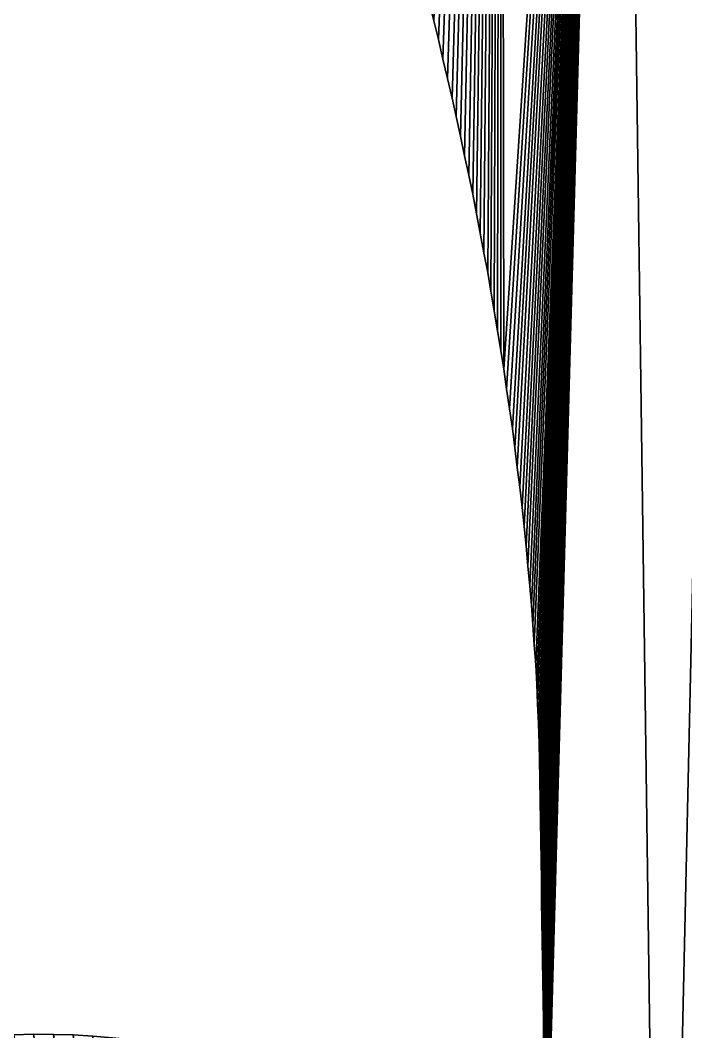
# Model space of a CAD drawing. Extents: x 9 to 1212, y 18 to 833.
# Drawn here: x 59.62 to 75.98, y 756.94 to 781.8 of the extents above; entities that cross this region are included whole.
import ezdxf

# ---------------------------------------------------------------- set-up
doc = ezdxf.new("R2010")
doc.units = 0
doc.header["$MEASUREMENT"] = 0
doc.layers.get('0').update_dxf_attribs({"linetype": 'CONTINUOUS'})

# ---------------------------------------------------------------- blocks, each defined once
blk = doc.blocks.new('GRUPO_1')
for p, q in [((61.23965, 341.42323), (61.12117, 341.89323)), ((61.23965, 341.42323, 15), (61.12117, 341.89323, 15)), ((61.34978, 340.96256), (61.23965, 341.42323)), ((61.34978, 340.96256, 15), (61.23965, 341.42323, 15)), ((61.23965, 341.42323), (61.23965, 341.42323, 15)), ((61.46068, 340.48594), (61.34978, 340.96256)), ((61.46068, 340.48594, 15), (61.34978, 340.96256, 15)), ((61.34978, 340.96256), (61.34978, 340.96256, 15)), ((61.57195, 340.00774), (61.46068, 340.48594)), ((61.57195, 340.00774, 15), (61.46068, 340.48594, 15)), ((61.46068, 340.48594), (61.46068, 340.48594, 15)), ((61.6847, 339.52317), (61.57195, 340.00774)), ((61.6847, 339.52317, 15), (61.57195, 340.00774, 15)), ((61.57195, 340.00774), (61.57195, 340.00774, 15)), ((61.78539, 339.07608), (61.6847, 339.52317)), ((61.78539, 339.07608, 15), (61.6847, 339.52317, 15)), ((61.6847, 339.52317), (61.6847, 339.52317, 15)), ((61.88889, 338.58933), (61.78539, 339.07608)), ((61.88889, 338.58933, 15), (61.78539, 339.07608, 15)), ((61.78539, 339.07608), (61.78539, 339.07608, 15)), ((61.99111, 338.1086), (61.88889, 338.58933)), ((61.99111, 338.1086, 15), (61.88889, 338.58933, 15)), ((61.88889, 338.58933), (61.88889, 338.58933, 15)), ((62.0925, 337.63177), (61.99111, 338.1086)), ((62.0925, 337.63177, 15), (61.99111, 338.1086, 15)), ((61.99111, 338.1086), (61.99111, 338.1086, 15)), ((62.19107, 337.16209), (62.0925, 337.63177)), ((62.19107, 337.16209, 15), (62.0925, 337.63177, 15)), ((62.0925, 337.63177), (62.0925, 337.63177, 15)), ((62.2827, 336.685), (62.19107, 337.16209)), ((62.2827, 336.685, 15), (62.19107, 337.16209, 15)), ((62.19107, 337.16209), (62.19107, 337.16209, 15)), ((62.37511, 336.20384), (62.2827, 336.685)), ((62.37511, 336.20384, 15), (62.2827, 336.685, 15)), ((62.2827, 336.685), (62.2827, 336.685, 15)), ((62.46808, 335.71976), (62.37511, 336.20384)), ((62.46808, 335.71976, 15), (62.37511, 336.20384, 15)), ((62.37511, 336.20384), (62.37511, 336.20384, 15)), ((62.56084, 335.23675), (62.46808, 335.71976)), ((62.56084, 335.23675, 15), (62.46808, 335.71976, 15)), ((62.46808, 335.71976), (62.46808, 335.71976, 15)), ((62.63842, 334.78024), (62.56084, 335.23675)), ((62.63842, 334.78024, 15), (62.56084, 335.23675, 15)), ((62.56084, 335.23675), (62.56084, 335.23675, 15)), ((62.72105, 334.29207), (62.63842, 334.78024)), ((62.72105, 334.29207, 15), (62.63842, 334.78024, 15)), ((62.63842, 334.78024), (62.63842, 334.78024, 15)), ((62.8033, 333.80612), (62.72105, 334.29207)), ((62.8033, 333.80612, 15), (62.72105, 334.29207, 15)), ((62.72105, 334.29207), (62.72105, 334.29207, 15)), ((62.88487, 333.32424), (62.8033, 333.80612)), ((62.88487, 333.32424, 15), (62.8033, 333.80612, 15)), ((62.8033, 333.80612), (62.8033, 333.80612, 15)), ((62.95441, 332.86215), (62.88487, 333.32424)), ((62.95441, 332.86215, 15), (62.88487, 333.32424, 15)), ((62.88487, 333.32424), (62.88487, 333.32424, 15)), ((63.02578, 332.37409), (62.95441, 332.86215)), ((63.02578, 332.37409, 15), (62.95441, 332.86215, 15)), ((62.95441, 332.86215), (62.95441, 332.86215, 15)), ((63.09688, 331.88785), (63.02578, 332.37409)), ((63.09688, 331.88785, 15), (63.02578, 332.37409, 15)), ((63.02578, 332.37409), (63.02578, 332.37409, 15)), ((63.16787, 331.40239), (63.09688, 331.88785)), ((63.16787, 331.40239, 15), (63.09688, 331.88785, 15)), ((63.09688, 331.88785), (63.09688, 331.88785, 15)), ((63.22811, 330.93472), (63.16787, 331.40239)), ((63.22811, 330.93472, 15), (63.16787, 331.40239, 15)), ((63.16787, 331.40239), (63.16787, 331.40239, 15)), ((63.28721, 330.44872), (63.22811, 330.93472)), ((63.28721, 330.44872, 15), (63.22811, 330.93472, 15)), ((63.22811, 330.93472), (63.22811, 330.93472, 15)), ((63.34624, 329.96337), (63.28721, 330.44872)), ((63.34624, 329.96337, 15), (63.28721, 330.44872, 15)), ((63.28721, 330.44872), (63.28721, 330.44872, 15)), ((63.40638, 329.46887), (63.34624, 329.96337)), ((63.40638, 329.46887, 15), (63.34624, 329.96337, 15)), ((63.34624, 329.96337), (63.34624, 329.96337, 15)), ((63.45565, 329.00129), (63.40638, 329.46887)), ((63.45565, 329.00129, 15), (63.40638, 329.46887, 15)), ((63.40638, 329.46887), (63.40638, 329.46887, 15)), ((63.50258, 328.51703), (63.45565, 329.00129)), ((63.50258, 328.51703, 15), (63.45565, 329.00129, 15)), ((63.45565, 329.00129), (63.45565, 329.00129, 15)), ((63.54984, 328.0294), (63.50258, 328.51703)), ((63.54984, 328.0294, 15), (63.50258, 328.51703, 15)), ((63.50258, 328.51703), (63.50258, 328.51703, 15)), ((63.59793, 327.53315), (63.54984, 328.0294)), ((63.59793, 327.53315, 15), (63.54984, 328.0294, 15)), ((63.54984, 328.0294), (63.54984, 328.0294, 15)), ((63.63545, 327.06426), (63.59793, 327.53315)), ((63.63545, 327.06426, 15), (63.59793, 327.53315, 15)), ((63.59793, 327.53315), (63.59793, 327.53315, 15)), ((63.66955, 326.58024), (63.63545, 327.06426)), ((63.66955, 326.58024, 15), (63.63545, 327.06426, 15)), ((63.63545, 327.06426), (63.63545, 327.06426, 15)), ((63.70397, 326.09157), (63.66955, 326.58024)), ((63.70397, 326.09157, 15), (63.66955, 326.58024, 15)), ((63.66955, 326.58024), (63.66955, 326.58024, 15)), ((63.73896, 325.59485), (63.70397, 326.09157)), ((63.73896, 325.59485, 15), (63.70397, 326.09157, 15)), ((63.70397, 326.09157), (63.70397, 326.09157, 15)), ((63.76338, 325.12575), (63.73896, 325.59485)), ((63.76338, 325.12575, 15), (63.73896, 325.59485, 15)), ((63.73896, 325.59485), (63.73896, 325.59485, 15)), ((63.78429, 324.63942), (63.76338, 325.12575)), ((63.78429, 324.63942, 15), (63.76338, 325.12575, 15)), ((63.76338, 325.12575), (63.76338, 325.12575, 15)), ((63.80529, 324.15103), (63.78429, 324.63942)), ((63.80529, 324.15103, 15), (63.78429, 324.63942, 15)), ((63.78429, 324.63942), (63.78429, 324.63942, 15)), ((63.82658, 323.65602), (63.80529, 324.15103)), ((63.82658, 323.65602, 15), (63.80529, 324.15103, 15)), ((63.80529, 324.15103), (63.80529, 324.15103, 15)), ((63.83566, 323.26907), (63.82658, 323.65602)), ((63.83566, 323.26907, 15), (63.82658, 323.65602, 15)), ((63.82658, 323.65602), (63.82658, 323.65602, 15)), ((63.84292, 322.7649), (63.83566, 323.26907)), ((63.84292, 322.7649, 15), (63.83566, 323.26907, 15)), ((63.83566, 323.26907), (63.83566, 323.26907, 15)), ((63.84985, 322.28363), (63.84292, 322.7649)), ((63.84985, 322.28363, 15), (63.84292, 322.7649, 15)), ((63.84292, 322.7649), (63.84292, 322.7649, 15)), ((63.85787, 321.72654), (63.84985, 322.28363)), ((63.85787, 321.72654, 15), (63.84985, 322.28363, 15)), ((63.84985, 322.28363), (63.84985, 322.28363, 15)), ((63.8643, 321.27985), (63.85787, 321.72654)), ((63.8643, 321.27985, 15), (63.85787, 321.72654, 15)), ((63.85787, 321.72654), (63.85787, 321.72654, 15)), ((63.8712, 320.80048), (63.8643, 321.27985)), ((63.8712, 320.80048, 15), (63.8643, 321.27985, 15)), ((63.8643, 321.27985), (63.8643, 321.27985, 15)), ((63.8785, 320.29343), (63.8712, 320.80048)), ((63.8785, 320.29343, 15), (63.8712, 320.80048, 15)), ((63.8712, 320.80048), (63.8712, 320.80048, 15)), ((63.88584, 319.78344), (63.8785, 320.29343)), ((63.88584, 319.78344, 15), (63.8785, 320.29343, 15)), ((63.8785, 320.29343), (63.8785, 320.29343, 15)), ((63.89268, 319.30849), (63.88584, 319.78344)), ((63.89268, 319.30849, 15), (63.88584, 319.78344, 15)), ((63.88584, 319.78344), (63.88584, 319.78344, 15)), ((63.89967, 318.82326), (63.89268, 319.30849)), ((63.89967, 318.82326, 15), (63.89268, 319.30849, 15)), ((63.89268, 319.30849), (63.89268, 319.30849, 15)), ((63.90675, 318.33103), (63.89967, 318.82326)), ((63.90675, 318.33103, 15), (63.89967, 318.82326, 15)), ((63.89967, 318.82326), (63.89967, 318.82326, 15)), ((63.91389, 317.83508), (63.90675, 318.33103)), ((63.91389, 317.83508, 15), (63.90675, 318.33103, 15)), ((63.90675, 318.33103), (63.90675, 318.33103, 15)), ((63.92103, 317.33938), (63.91389, 317.83508)), ((63.92103, 317.33938, 15), (63.91389, 317.83508, 15)), ((63.91389, 317.83508), (63.91389, 317.83508, 15)), ((63.92812, 316.84657), (63.92103, 317.33938)), ((63.92812, 316.84657, 15), (63.92103, 317.33938, 15)), ((63.92103, 317.33938), (63.92103, 317.33938, 15)), ((63.93513, 316.35984), (63.92812, 316.84657)), ((63.93513, 316.35984, 15), (63.92812, 316.84657, 15)), ((63.92812, 316.84657), (63.92812, 316.84657, 15))]:
    blk.add_line(p, q)
mesh = blk.add_polyface()
corners = [(43.3899, 349.05335), (48.14476, 383.35069), (43.60297, 349.49788), (43.816, 349.94236), (44.0249, 350.37819), (44.23911, 350.82511), (44.44788, 351.26069), (44.65875, 351.66328), (44.88963, 352.10406), (45.11988, 352.54364), (45.34558, 352.97452), (45.57561, 353.41369), (45.80433, 353.85034), (46.03482, 354.29038), (46.23933, 354.66743), (46.48792, 355.10304), (46.73037, 355.52788), (46.97605, 355.95838), (47.21835, 356.38299), (47.46225, 356.81036), (47.70915, 357.24302), (47.94604, 357.65813), (48.18647, 358.05075), (56.71613, 356.29526), (58.16043, 392.66797), (56.88472, 355.82411), (57.0336, 355.39595), (57.1954, 354.92777), (57.35515, 354.4655), (57.5179, 353.99459), (57.66568, 353.5635), (57.82396, 353.08776), (57.97838, 352.62362), (58.13398, 352.15591), (58.28885, 351.69042), (60.03148, 388.27036), (58.43101, 351.24957), (58.58055, 350.78014), (58.72954, 350.31244), (58.88, 349.84016), (59.01818, 349.40214), (59.16353, 348.92322), (59.30545, 348.45565), (59.44857, 347.98407), (59.59274, 347.50906), (59.71999, 347.07024), (59.85619, 346.59526), (62.95441, 332.86215), (62.88618, 381.72551), (65.73995, 375.18249)]
mesh.append_faces([[corners[k] for k in face] for face in [(0, 1, 2), (2, 1, 3), (3, 1, 4), (4, 1, 5), (5, 1, 6), (6, 1, 7), (7, 1, 8), (8, 1, 9), (9, 1, 10), (10, 1, 11), (11, 1, 12), (12, 1, 13), (13, 1, 14), (14, 1, 15), (15, 1, 16), (16, 1, 17), (17, 1, 18), (18, 1, 19), (19, 1, 20), (20, 1, 21), (21, 1, 22), (23, 24, 25), (25, 24, 26), (26, 24, 27), (27, 24, 28), (28, 24, 29), (29, 24, 30), (30, 24, 31), (31, 24, 32), (32, 24, 33), (33, 24, 34), (34, 35, 36), (36, 35, 37), (37, 35, 38), (38, 35, 39), (39, 35, 40), (40, 35, 41), (41, 35, 42), (42, 35, 43), (43, 35, 44), (44, 35, 45), (45, 35, 46)]], dxfattribs={"vtx0": -1, "vtx1": -1})
mesh.append_faces([[corners[k] for k in face] for face in [(47, 48, 49)]], dxfattribs={"vtx0": -1, "vtx2": -1})
mesh = blk.add_polyface()
corners = [(48.14476, 383.35069, 15), (43.3899, 349.05335, 15), (43.60297, 349.49788, 15), (43.816, 349.94236, 15), (44.0249, 350.37819, 15), (44.23911, 350.82511, 15), (44.44788, 351.26069, 15), (44.65875, 351.66328, 15), (44.88963, 352.10406, 15), (45.11988, 352.54364, 15), (45.34558, 352.97452, 15), (45.57561, 353.41369, 15), (45.80433, 353.85034, 15), (46.03482, 354.29038, 15), (46.23933, 354.66743, 15), (46.48792, 355.10304, 15), (46.73037, 355.52788, 15), (46.97605, 355.95838, 15), (47.21835, 356.38299, 15), (47.46225, 356.81036, 15), (47.70915, 357.24302, 15), (47.94604, 357.65813, 15), (48.18647, 358.05075, 15), (58.16043, 392.66797, 15), (56.71613, 356.29526, 15), (56.88472, 355.82411, 15), (57.0336, 355.39595, 15), (57.1954, 354.92777, 15), (57.35515, 354.4655, 15), (57.5179, 353.99459, 15), (57.66568, 353.5635, 15), (57.82396, 353.08776, 15), (57.97838, 352.62362, 15), (58.13398, 352.15591, 15), (58.28885, 351.69042, 15), (60.03148, 388.27036, 15), (58.43101, 351.24957, 15), (58.58055, 350.78014, 15), (58.72954, 350.31244, 15), (58.88, 349.84016, 15), (59.01818, 349.40214, 15), (59.16353, 348.92322, 15), (59.30545, 348.45565, 15), (59.44857, 347.98407, 15), (59.59274, 347.50906, 15), (59.71999, 347.07024, 15), (59.85619, 346.59526, 15), (62.88618, 381.72551, 15), (62.95441, 332.86215, 15), (65.73995, 375.18249, 15)]
mesh.append_faces([[corners[k] for k in face] for face in [(47, 48, 49)]], dxfattribs={"vtx0": -1, "vtx1": -1})
mesh.append_faces([[corners[k] for k in face] for face in [(0, 1, 2), (0, 2, 3), (0, 3, 4), (0, 4, 5), (0, 5, 6), (0, 6, 7), (0, 7, 8), (0, 8, 9), (0, 9, 10), (0, 10, 11), (0, 11, 12), (0, 12, 13), (0, 13, 14), (0, 14, 15), (0, 15, 16), (0, 16, 17), (0, 17, 18), (0, 18, 19), (0, 19, 20), (0, 20, 21), (0, 21, 22), (23, 24, 25), (23, 25, 26), (23, 26, 27), (23, 27, 28), (23, 28, 29), (23, 29, 30), (23, 30, 31), (23, 31, 32), (23, 32, 33), (23, 33, 34), (35, 34, 36), (35, 36, 37), (35, 37, 38), (35, 38, 39), (35, 39, 40), (35, 40, 41), (35, 41, 42), (35, 42, 43), (35, 43, 44), (35, 44, 45), (35, 45, 46)]], dxfattribs={"vtx0": -1, "vtx2": -1})
mesh = blk.add_polyface()
corners = [(71.12799, 361.96212), (69.24429, 306.39546), (68.51422, 368.60535), (66.84832, 294.16265), (65.73995, 375.18249), (59.85619, 346.59526), (60.03148, 388.27036), (59.99102, 346.12508), (60.12873, 345.64484), (62.88618, 381.72551), (60.25218, 345.20512), (60.38195, 344.72465), (60.51009, 344.2502), (60.63785, 343.7772), (60.76293, 343.3141), (60.87995, 342.85013), (61.00084, 342.37055), (61.12117, 341.89323), (61.23965, 341.42323), (61.34978, 340.96256), (61.46068, 340.48594), (61.57195, 340.00774), (61.6847, 339.52317), (61.78539, 339.07608), (61.88889, 338.58933), (61.99111, 338.1086), (62.0925, 337.63177), (62.19107, 337.16209), (62.2827, 336.685), (62.37511, 336.20384), (62.46808, 335.71976), (62.56084, 335.23675), (62.63842, 334.78024), (62.72105, 334.29207), (62.8033, 333.80612), (62.88487, 333.32424), (62.95441, 332.86215), (63.02578, 332.37409), (63.09688, 331.88785), (63.16787, 331.40239), (63.22811, 330.93472), (63.28721, 330.44872), (63.34624, 329.96337), (63.40638, 329.46887), (63.45565, 329.00129), (63.50258, 328.51703), (63.54984, 328.0294), (63.59793, 327.53315), (63.63545, 327.06426)]
mesh.append_faces([[corners[k] for k in face] for face in [(0, 1, 2), (5, 6, 7), (7, 6, 8), (8, 9, 10), (10, 9, 11), (11, 9, 12), (12, 9, 13), (13, 9, 14), (14, 9, 15), (15, 9, 16), (16, 9, 17), (17, 9, 18), (18, 9, 19), (19, 9, 20), (20, 9, 21), (21, 9, 22), (22, 9, 23), (23, 9, 24), (24, 9, 25), (25, 9, 26), (26, 9, 27), (27, 9, 28), (28, 9, 29), (29, 9, 30), (30, 9, 31), (31, 9, 32), (32, 9, 33), (33, 9, 34), (34, 9, 35), (35, 9, 36), (36, 4, 37), (37, 4, 38), (38, 4, 39), (39, 4, 40), (40, 4, 41), (41, 4, 42), (42, 4, 43), (43, 4, 44), (44, 4, 45), (45, 4, 46), (46, 4, 47), (47, 4, 48)]], dxfattribs={"vtx0": -1, "vtx1": -1})
mesh.append_faces([[corners[k] for k in face] for face in [(3, 4, 2)]], dxfattribs={"vtx0": -1, "vtx2": -1})
mesh = blk.add_polyface()
corners = [(65.73995, 375.18249, 15), (66.84832, 294.16265, 15), (68.51422, 368.60535, 15), (60.03148, 388.27036, 15), (59.85619, 346.59526, 15), (59.99102, 346.12508, 15), (60.12873, 345.64484, 15), (62.88618, 381.72551, 15), (60.25218, 345.20512, 15), (60.38195, 344.72465, 15), (60.51009, 344.2502, 15), (60.63785, 343.7772, 15), (60.76293, 343.3141, 15), (60.87995, 342.85013, 15), (61.00084, 342.37055, 15), (61.12117, 341.89323, 15), (61.23965, 341.42323, 15), (61.34978, 340.96256, 15), (61.46068, 340.48594, 15), (61.57195, 340.00774, 15), (61.6847, 339.52317, 15), (61.78539, 339.07608, 15), (61.88889, 338.58933, 15), (61.99111, 338.1086, 15), (62.0925, 337.63177, 15), (62.19107, 337.16209, 15), (62.2827, 336.685, 15), (62.37511, 336.20384, 15), (62.46808, 335.71976, 15), (62.56084, 335.23675, 15), (62.63842, 334.78024, 15), (62.72105, 334.29207, 15), (62.8033, 333.80612, 15), (62.88487, 333.32424, 15), (62.95441, 332.86215, 15), (63.02578, 332.37409, 15), (63.09688, 331.88785, 15), (63.16787, 331.40239, 15), (63.22811, 330.93472, 15), (63.28721, 330.44872, 15), (63.34624, 329.96337, 15), (63.40638, 329.46887, 15), (63.45565, 329.00129, 15), (63.50258, 328.51703, 15), (63.54984, 328.0294, 15), (63.59793, 327.53315, 15), (63.63545, 327.06426, 15), (69.24429, 306.39546, 15), (71.12799, 361.96212, 15)]
mesh.append_faces([[corners[k] for k in face] for face in [(0, 1, 2)]], dxfattribs={"vtx0": -1, "vtx1": -1})
mesh.append_faces([[corners[k] for k in face] for face in [(3, 4, 5), (3, 5, 6), (7, 6, 8), (7, 8, 9), (7, 9, 10), (7, 10, 11), (7, 11, 12), (7, 12, 13), (7, 13, 14), (7, 14, 15), (7, 15, 16), (7, 16, 17), (7, 17, 18), (7, 18, 19), (7, 19, 20), (7, 20, 21), (7, 21, 22), (7, 22, 23), (7, 23, 24), (7, 24, 25), (7, 25, 26), (7, 26, 27), (7, 27, 28), (7, 28, 29), (7, 29, 30), (7, 30, 31), (7, 31, 32), (7, 32, 33), (7, 33, 34), (0, 34, 35), (0, 35, 36), (0, 36, 37), (0, 37, 38), (0, 38, 39), (0, 39, 40), (0, 40, 41), (0, 41, 42), (0, 42, 43), (0, 43, 44), (0, 44, 45), (0, 45, 46), (47, 48, 2)]], dxfattribs={"vtx0": -1, "vtx2": -1})
mesh = blk.add_polyface()
corners = [(50.72011, 296.86092), (48.98278, 316.33987), (49.46478, 316.40024), (49.94806, 316.44832), (50.43199, 316.48399), (50.91567, 316.50721), (54.39182, 297.05516), (51.40012, 316.51799), (51.8852, 316.51628), (52.37073, 316.502), (52.85657, 316.47507), (53.34254, 316.43544), (53.82848, 316.38302), (54.31424, 316.31775), (54.79964, 316.23955), (59.00437, 296.42138), (55.27348, 316.15059), (55.74088, 316.05047), (56.20751, 315.93811), (56.67323, 315.81346), (57.13789, 315.67644), (57.60134, 315.527), (58.06344, 315.36507), (58.52405, 315.19058), (58.98301, 315.00348), (59.44019, 314.80369), (62.67385, 295.50556), (59.87398, 314.60149), (60.2964, 314.39249), (60.71691, 314.17232), (61.13538, 313.94093), (61.5517, 313.69827), (61.96575, 313.44428), (62.37742, 313.17891), (62.78658, 312.90212), (66.84832, 294.16265), (63.19312, 312.61384), (63.63545, 327.06426), (65.73995, 375.18249), (63.66955, 326.58024), (63.70397, 326.09157), (63.73896, 325.59485), (63.76338, 325.12575), (63.78429, 324.63942), (63.80529, 324.15103), (63.82658, 323.65602), (63.83566, 323.26907)]
mesh.append_faces([[corners[k] for k in face] for face in [(0, 5, 6), (6, 14, 15), (15, 25, 26), (26, 34, 35), (37, 38, 39), (39, 38, 40), (40, 38, 41), (41, 38, 42), (42, 38, 43), (43, 38, 44), (44, 38, 45), (45, 38, 46)]], dxfattribs={"vtx0": -1, "vtx1": -1})
mesh.append_faces([[corners[k] for k in face] for face in [(0, 1, 2), (0, 2, 3), (0, 3, 4), (0, 4, 5), (6, 5, 7), (6, 7, 8), (6, 8, 9), (6, 9, 10), (6, 10, 11), (6, 11, 12), (6, 12, 13), (6, 13, 14), (15, 14, 16), (15, 16, 17), (15, 17, 18), (15, 18, 19), (15, 19, 20), (15, 20, 21), (15, 21, 22), (15, 22, 23), (15, 23, 24), (15, 24, 25), (26, 25, 27), (26, 27, 28), (26, 28, 29), (26, 29, 30), (26, 30, 31), (26, 31, 32), (26, 32, 33), (26, 33, 34), (35, 34, 36)]], dxfattribs={"vtx0": -1, "vtx2": -1})
mesh = blk.add_polyface()
corners = [(48.98278, 316.33987, 15), (50.72011, 296.86092, 15), (49.46478, 316.40024, 15), (49.94806, 316.44832, 15), (50.43199, 316.48399, 15), (50.91567, 316.50721, 15), (54.39182, 297.05516, 15), (51.40012, 316.51799, 15), (51.8852, 316.51628, 15), (52.37073, 316.502, 15), (52.85657, 316.47507, 15), (53.34254, 316.43544, 15), (53.82848, 316.38302, 15), (54.31424, 316.31775, 15), (54.79964, 316.23955, 15), (59.00437, 296.42138, 15), (55.27348, 316.15059, 15), (55.74088, 316.05047, 15), (56.20751, 315.93811, 15), (56.67323, 315.81346, 15), (57.13789, 315.67644, 15), (57.60134, 315.527, 15), (58.06344, 315.36507, 15), (58.52405, 315.19058, 15), (58.98301, 315.00348, 15), (59.44019, 314.80369, 15), (62.67385, 295.50556, 15), (59.87398, 314.60149, 15), (60.2964, 314.39249, 15), (60.71691, 314.17232, 15), (61.13538, 313.94093, 15), (61.5517, 313.69827, 15), (61.96575, 313.44428, 15), (62.37742, 313.17891, 15), (62.78658, 312.90212, 15), (66.84832, 294.16265, 15), (63.19312, 312.61384, 15), (65.73995, 375.18249, 15), (63.63545, 327.06426, 15), (63.66955, 326.58024, 15), (63.70397, 326.09157, 15), (63.73896, 325.59485, 15), (63.76338, 325.12575, 15), (63.78429, 324.63942, 15), (63.80529, 324.15103, 15), (63.82658, 323.65602, 15), (63.83566, 323.26907, 15)]
mesh.append_faces([[corners[k] for k in face] for face in [(0, 1, 2), (2, 1, 3), (3, 1, 4), (4, 1, 5), (5, 6, 7), (7, 6, 8), (8, 6, 9), (9, 6, 10), (10, 6, 11), (11, 6, 12), (12, 6, 13), (13, 6, 14), (14, 15, 16), (16, 15, 17), (17, 15, 18), (18, 15, 19), (19, 15, 20), (20, 15, 21), (21, 15, 22), (22, 15, 23), (23, 15, 24), (24, 15, 25), (25, 26, 27), (27, 26, 28), (28, 26, 29), (29, 26, 30), (30, 26, 31), (31, 26, 32), (32, 26, 33), (33, 26, 34), (34, 35, 36)]], dxfattribs={"vtx0": -1, "vtx1": -1})
mesh.append_faces([[corners[k] for k in face] for face in [(5, 1, 6), (14, 6, 15), (25, 15, 26), (34, 26, 35), (37, 38, 39), (37, 39, 40), (37, 40, 41), (37, 41, 42), (37, 42, 43), (37, 43, 44), (37, 44, 45), (37, 45, 46)]], dxfattribs={"vtx0": -1, "vtx2": -1})
mesh = blk.add_polyface()
corners = [(69.24429, 306.39546), (71.12799, 361.96212), (72.06581, 306.55708), (73.49536, 355.23027), (75.55655, 306.59712), (75.52852, 348.39215), (77.13967, 341.4355), (79.0269, 306.63694), (78.23911, 334.39435), (78.78499, 324.63465), (78.78372, 326.14201), (109.3535, 324.66067), (82.49895, 306.67677), (85.91789, 306.716), (89.24544, 306.7544), (92.72353, 306.79489), (96.16109, 306.83491), (66.84832, 294.16265), (63.19312, 312.61384), (63.59692, 312.31404), (63.99786, 312.00265), (65.73995, 375.18249), (68.51422, 368.60535), (71.54712, 292.36514), (71.29696, 303.15142), (63.83566, 323.26907), (63.84292, 322.7649), (63.84985, 322.28363), (63.85787, 321.72654), (63.8643, 321.27985), (63.8712, 320.80048), (63.8785, 320.29343), (63.88584, 319.78344), (63.89268, 319.30849), (63.89967, 318.82326), (63.90675, 318.33103), (63.91389, 317.83508), (63.92103, 317.33938), (63.92812, 316.84657), (63.93513, 316.35984), (63.942, 315.88246), (63.94922, 315.38154), (63.95657, 314.87059), (63.96355, 314.38569), (63.97009, 313.93175), (63.9778, 313.39587), (63.98501, 312.89489), (63.99102, 312.47767)]
mesh.append_faces([[corners[k] for k in face] for face in [(9, 8, 10)]], dxfattribs={"vtx0": -1})
mesh.append_faces([[corners[k] for k in face] for face in [(0, 1, 2), (2, 3, 4), (4, 6, 7), (7, 11, 12), (12, 11, 13), (13, 11, 14), (14, 11, 15), (15, 11, 16), (25, 21, 26), (26, 21, 27), (27, 21, 28), (28, 21, 29), (29, 21, 30), (30, 21, 31), (31, 21, 32), (32, 21, 33), (33, 21, 34), (34, 21, 35), (35, 21, 36), (36, 21, 37), (37, 21, 38), (38, 21, 39), (39, 21, 40), (40, 21, 41), (41, 21, 42), (42, 21, 43), (43, 21, 44), (44, 21, 45), (45, 21, 46), (46, 21, 47), (47, 21, 20)]], dxfattribs={"vtx0": -1, "vtx1": -1})
mesh.append_faces([[corners[k] for k in face] for face in [(7, 8, 9), (17, 20, 21), (17, 22, 0)]], dxfattribs={"vtx0": -1, "vtx1": -1, "vtx2": -1})
mesh.append_faces([[corners[k] for k in face] for face in [(2, 1, 3), (4, 3, 5), (4, 5, 6), (7, 6, 8), (7, 9, 11), (17, 18, 19), (17, 19, 20), (23, 0, 24)]], dxfattribs={"vtx0": -1, "vtx2": -1})
mesh = blk.add_polyface()
corners = [(63.19312, 312.61384, 15), (66.84832, 294.16265, 15), (63.59692, 312.31404, 15), (63.99786, 312.00265, 15), (65.73995, 375.18249, 15), (68.51422, 368.60535, 15), (69.24429, 306.39546, 15), (71.54712, 292.36514, 15), (71.29696, 303.15142, 15), (63.83566, 323.26907, 15), (63.84292, 322.7649, 15), (63.84985, 322.28363, 15), (63.85787, 321.72654, 15), (63.8643, 321.27985, 15), (63.8712, 320.80048, 15), (63.8785, 320.29343, 15), (63.88584, 319.78344, 15), (63.89268, 319.30849, 15), (63.89967, 318.82326, 15), (63.90675, 318.33103, 15), (63.91389, 317.83508, 15), (63.92103, 317.33938, 15), (63.92812, 316.84657, 15), (63.93513, 316.35984, 15), (63.942, 315.88246, 15), (63.94922, 315.38154, 15), (63.95657, 314.87059, 15), (63.96355, 314.38569, 15), (63.97009, 313.93175, 15), (63.9778, 313.39587, 15), (63.98501, 312.89489, 15), (63.99102, 312.47767, 15), (71.12799, 361.96212, 15), (72.06581, 306.55708, 15), (73.49536, 355.23027, 15), (75.55655, 306.59712, 15), (75.52852, 348.39215, 15), (77.13967, 341.4355, 15), (79.0269, 306.63694, 15), (78.23911, 334.39435, 15), (78.78499, 324.63465, 15), (78.78372, 326.14201, 15), (109.3535, 324.66067, 15), (82.49895, 306.67677, 15), (85.91789, 306.716, 15), (89.24544, 306.7544, 15), (92.72353, 306.79489, 15), (96.16109, 306.83491, 15)]
mesh.append_faces([[corners[k] for k in face] for face in [(39, 40, 41)]], dxfattribs={"vtx0": -1})
mesh.append_faces([[corners[k] for k in face] for face in [(0, 1, 2), (2, 1, 3), (6, 7, 8), (32, 33, 34), (34, 35, 36), (36, 35, 37), (37, 38, 39), (40, 38, 42)]], dxfattribs={"vtx0": -1, "vtx1": -1})
mesh.append_faces([[corners[k] for k in face] for face in [(3, 1, 4), (5, 1, 6), (39, 38, 40)]], dxfattribs={"vtx0": -1, "vtx1": -1, "vtx2": -1})
mesh.append_faces([[corners[k] for k in face] for face in [(4, 9, 10), (4, 10, 11), (4, 11, 12), (4, 12, 13), (4, 13, 14), (4, 14, 15), (4, 15, 16), (4, 16, 17), (4, 17, 18), (4, 18, 19), (4, 19, 20), (4, 20, 21), (4, 21, 22), (4, 22, 23), (4, 23, 24), (4, 24, 25), (4, 25, 26), (4, 26, 27), (4, 27, 28), (4, 28, 29), (4, 29, 30), (4, 30, 31), (4, 31, 3), (32, 6, 33), (34, 33, 35), (37, 35, 38), (42, 38, 43), (42, 43, 44), (42, 44, 45), (42, 45, 46), (42, 46, 47)]], dxfattribs={"vtx0": -1, "vtx2": -1})
mesh = blk.add_polyface()
corners = [(61.12117, 341.89323, 15), (61.23965, 341.42323), (61.23965, 341.42323, 15), (61.12117, 341.89323)]
mesh.append_faces([[corners[k] for k in face] for face in [(0, 1, 2), (1, 0, 3)]], dxfattribs={"vtx0": -1})
mesh = blk.add_polyface()
corners = [(61.23965, 341.42323, 15), (61.34978, 340.96256), (61.34978, 340.96256, 15), (61.23965, 341.42323)]
mesh.append_faces([[corners[k] for k in face] for face in [(0, 1, 2), (1, 0, 3)]], dxfattribs={"vtx0": -1})
mesh = blk.add_polyface()
corners = [(61.34978, 340.96256, 15), (61.46068, 340.48594), (61.46068, 340.48594, 15), (61.34978, 340.96256)]
mesh.append_faces([[corners[k] for k in face] for face in [(0, 1, 2), (1, 0, 3)]], dxfattribs={"vtx0": -1})
mesh = blk.add_polyface()
corners = [(61.46068, 340.48594, 15), (61.57195, 340.00774), (61.57195, 340.00774, 15), (61.46068, 340.48594)]
mesh.append_faces([[corners[k] for k in face] for face in [(0, 1, 2), (1, 0, 3)]], dxfattribs={"vtx0": -1})
mesh = blk.add_polyface()
corners = [(61.57195, 340.00774, 15), (61.6847, 339.52317), (61.6847, 339.52317, 15), (61.57195, 340.00774)]
mesh.append_faces([[corners[k] for k in face] for face in [(0, 1, 2), (1, 0, 3)]], dxfattribs={"vtx0": -1})
mesh = blk.add_polyface()
corners = [(61.6847, 339.52317, 15), (61.78539, 339.07608), (61.78539, 339.07608, 15), (61.6847, 339.52317)]
mesh.append_faces([[corners[k] for k in face] for face in [(0, 1, 2), (1, 0, 3)]], dxfattribs={"vtx0": -1})
mesh = blk.add_polyface()
corners = [(61.78539, 339.07608, 15), (61.88889, 338.58933), (61.88889, 338.58933, 15), (61.78539, 339.07608)]
mesh.append_faces([[corners[k] for k in face] for face in [(0, 1, 2), (1, 0, 3)]], dxfattribs={"vtx0": -1})
mesh = blk.add_polyface()
corners = [(61.88889, 338.58933, 15), (61.99111, 338.1086), (61.99111, 338.1086, 15), (61.88889, 338.58933)]
mesh.append_faces([[corners[k] for k in face] for face in [(0, 1, 2), (1, 0, 3)]], dxfattribs={"vtx0": -1})
mesh = blk.add_polyface()
corners = [(61.99111, 338.1086, 15), (62.0925, 337.63177), (62.0925, 337.63177, 15), (61.99111, 338.1086)]
mesh.append_faces([[corners[k] for k in face] for face in [(0, 1, 2), (1, 0, 3)]], dxfattribs={"vtx0": -1})
mesh = blk.add_polyface()
corners = [(62.0925, 337.63177, 15), (62.19107, 337.16209), (62.19107, 337.16209, 15), (62.0925, 337.63177)]
mesh.append_faces([[corners[k] for k in face] for face in [(0, 1, 2), (1, 0, 3)]], dxfattribs={"vtx0": -1})
mesh = blk.add_polyface()
corners = [(62.19107, 337.16209, 15), (62.2827, 336.685), (62.2827, 336.685, 15), (62.19107, 337.16209)]
mesh.append_faces([[corners[k] for k in face] for face in [(0, 1, 2), (1, 0, 3)]], dxfattribs={"vtx0": -1})
mesh = blk.add_polyface()
corners = [(62.2827, 336.685, 15), (62.37511, 336.20384), (62.37511, 336.20384, 15), (62.2827, 336.685)]
mesh.append_faces([[corners[k] for k in face] for face in [(0, 1, 2), (1, 0, 3)]], dxfattribs={"vtx0": -1})
mesh = blk.add_polyface()
corners = [(62.37511, 336.20384, 15), (62.46808, 335.71976), (62.46808, 335.71976, 15), (62.37511, 336.20384)]
mesh.append_faces([[corners[k] for k in face] for face in [(0, 1, 2), (1, 0, 3)]], dxfattribs={"vtx0": -1})
mesh = blk.add_polyface()
corners = [(62.46808, 335.71976, 15), (62.56084, 335.23675), (62.56084, 335.23675, 15), (62.46808, 335.71976)]
mesh.append_faces([[corners[k] for k in face] for face in [(0, 1, 2), (1, 0, 3)]], dxfattribs={"vtx0": -1})
mesh = blk.add_polyface()
corners = [(62.56084, 335.23675, 15), (62.63842, 334.78024), (62.63842, 334.78024, 15), (62.56084, 335.23675)]
mesh.append_faces([[corners[k] for k in face] for face in [(0, 1, 2), (1, 0, 3)]], dxfattribs={"vtx0": -1})
mesh = blk.add_polyface()
corners = [(62.63842, 334.78024, 15), (62.72105, 334.29207), (62.72105, 334.29207, 15), (62.63842, 334.78024)]
mesh.append_faces([[corners[k] for k in face] for face in [(0, 1, 2), (1, 0, 3)]], dxfattribs={"vtx0": -1})
mesh = blk.add_polyface()
corners = [(62.72105, 334.29207, 15), (62.8033, 333.80612), (62.8033, 333.80612, 15), (62.72105, 334.29207)]
mesh.append_faces([[corners[k] for k in face] for face in [(0, 1, 2), (1, 0, 3)]], dxfattribs={"vtx0": -1})
mesh = blk.add_polyface()
corners = [(62.8033, 333.80612, 15), (62.88487, 333.32424), (62.88487, 333.32424, 15), (62.8033, 333.80612)]
mesh.append_faces([[corners[k] for k in face] for face in [(0, 1, 2), (1, 0, 3)]], dxfattribs={"vtx0": -1})
mesh = blk.add_polyface()
corners = [(62.88487, 333.32424, 15), (62.95441, 332.86215), (62.95441, 332.86215, 15), (62.88487, 333.32424)]
mesh.append_faces([[corners[k] for k in face] for face in [(0, 1, 2), (1, 0, 3)]], dxfattribs={"vtx0": -1})
mesh = blk.add_polyface()
corners = [(62.95441, 332.86215, 15), (63.02578, 332.37409), (63.02578, 332.37409, 15), (62.95441, 332.86215)]
mesh.append_faces([[corners[k] for k in face] for face in [(0, 1, 2), (1, 0, 3)]], dxfattribs={"vtx0": -1})
mesh = blk.add_polyface()
corners = [(63.02578, 332.37409, 15), (63.09688, 331.88785), (63.09688, 331.88785, 15), (63.02578, 332.37409)]
mesh.append_faces([[corners[k] for k in face] for face in [(0, 1, 2), (1, 0, 3)]], dxfattribs={"vtx0": -1})
mesh = blk.add_polyface()
corners = [(63.09688, 331.88785, 15), (63.16787, 331.40239), (63.16787, 331.40239, 15), (63.09688, 331.88785)]
mesh.append_faces([[corners[k] for k in face] for face in [(0, 1, 2), (1, 0, 3)]], dxfattribs={"vtx0": -1})
mesh = blk.add_polyface()
corners = [(63.16787, 331.40239, 15), (63.22811, 330.93472), (63.22811, 330.93472, 15), (63.16787, 331.40239)]
mesh.append_faces([[corners[k] for k in face] for face in [(0, 1, 2), (1, 0, 3)]], dxfattribs={"vtx0": -1})
mesh = blk.add_polyface()
corners = [(63.22811, 330.93472, 15), (63.28721, 330.44872), (63.28721, 330.44872, 15), (63.22811, 330.93472)]
mesh.append_faces([[corners[k] for k in face] for face in [(0, 1, 2), (1, 0, 3)]], dxfattribs={"vtx0": -1})
mesh = blk.add_polyface()
corners = [(63.28721, 330.44872, 15), (63.34624, 329.96337), (63.34624, 329.96337, 15), (63.28721, 330.44872)]
mesh.append_faces([[corners[k] for k in face] for face in [(0, 1, 2), (1, 0, 3)]], dxfattribs={"vtx0": -1})
mesh = blk.add_polyface()
corners = [(63.34624, 329.96337, 15), (63.40638, 329.46887), (63.40638, 329.46887, 15), (63.34624, 329.96337)]
mesh.append_faces([[corners[k] for k in face] for face in [(0, 1, 2), (1, 0, 3)]], dxfattribs={"vtx0": -1})
mesh = blk.add_polyface()
corners = [(63.40638, 329.46887, 15), (63.45565, 329.00129), (63.45565, 329.00129, 15), (63.40638, 329.46887)]
mesh.append_faces([[corners[k] for k in face] for face in [(0, 1, 2), (1, 0, 3)]], dxfattribs={"vtx0": -1})
mesh = blk.add_polyface()
corners = [(63.45565, 329.00129, 15), (63.50258, 328.51703), (63.50258, 328.51703, 15), (63.45565, 329.00129)]
mesh.append_faces([[corners[k] for k in face] for face in [(0, 1, 2), (1, 0, 3)]], dxfattribs={"vtx0": -1})
mesh = blk.add_polyface()
corners = [(63.50258, 328.51703, 15), (63.54984, 328.0294), (63.54984, 328.0294, 15), (63.50258, 328.51703)]
mesh.append_faces([[corners[k] for k in face] for face in [(0, 1, 2), (1, 0, 3)]], dxfattribs={"vtx0": -1})
mesh = blk.add_polyface()
corners = [(63.54984, 328.0294, 15), (63.59793, 327.53315), (63.59793, 327.53315, 15), (63.54984, 328.0294)]
mesh.append_faces([[corners[k] for k in face] for face in [(0, 1, 2), (1, 0, 3)]], dxfattribs={"vtx0": -1})
mesh = blk.add_polyface()
corners = [(63.59793, 327.53315, 15), (63.63545, 327.06426), (63.63545, 327.06426, 15), (63.59793, 327.53315)]
mesh.append_faces([[corners[k] for k in face] for face in [(0, 1, 2), (1, 0, 3)]], dxfattribs={"vtx0": -1})
mesh = blk.add_polyface()
corners = [(63.63545, 327.06426, 15), (63.66955, 326.58024), (63.66955, 326.58024, 15), (63.63545, 327.06426)]
mesh.append_faces([[corners[k] for k in face] for face in [(0, 1, 2), (1, 0, 3)]], dxfattribs={"vtx0": -1})
mesh = blk.add_polyface()
corners = [(63.66955, 326.58024, 15), (63.70397, 326.09157), (63.70397, 326.09157, 15), (63.66955, 326.58024)]
mesh.append_faces([[corners[k] for k in face] for face in [(0, 1, 2), (1, 0, 3)]], dxfattribs={"vtx0": -1})
mesh = blk.add_polyface()
corners = [(63.70397, 326.09157, 15), (63.73896, 325.59485), (63.73896, 325.59485, 15), (63.70397, 326.09157)]
mesh.append_faces([[corners[k] for k in face] for face in [(0, 1, 2), (1, 0, 3)]], dxfattribs={"vtx0": -1})
mesh = blk.add_polyface()
corners = [(63.73896, 325.59485, 15), (63.76338, 325.12575), (63.76338, 325.12575, 15), (63.73896, 325.59485)]
mesh.append_faces([[corners[k] for k in face] for face in [(0, 1, 2), (1, 0, 3)]], dxfattribs={"vtx0": -1})
mesh = blk.add_polyface()
corners = [(63.76338, 325.12575, 15), (63.78429, 324.63942), (63.78429, 324.63942, 15), (63.76338, 325.12575)]
mesh.append_faces([[corners[k] for k in face] for face in [(0, 1, 2), (1, 0, 3)]], dxfattribs={"vtx0": -1})
mesh = blk.add_polyface()
corners = [(63.78429, 324.63942, 15), (63.80529, 324.15103), (63.80529, 324.15103, 15), (63.78429, 324.63942)]
mesh.append_faces([[corners[k] for k in face] for face in [(0, 1, 2), (1, 0, 3)]], dxfattribs={"vtx0": -1})
mesh = blk.add_polyface()
corners = [(63.80529, 324.15103, 15), (63.82658, 323.65602), (63.82658, 323.65602, 15), (63.80529, 324.15103)]
mesh.append_faces([[corners[k] for k in face] for face in [(0, 1, 2), (1, 0, 3)]], dxfattribs={"vtx0": -1})
mesh = blk.add_polyface()
corners = [(63.82658, 323.65602, 15), (63.83566, 323.26907), (63.83566, 323.26907, 15), (63.82658, 323.65602)]
mesh.append_faces([[corners[k] for k in face] for face in [(0, 1, 2), (1, 0, 3)]], dxfattribs={"vtx0": -1})
mesh = blk.add_polyface()
corners = [(63.83566, 323.26907, 15), (63.84292, 322.7649), (63.84292, 322.7649, 15), (63.83566, 323.26907)]
mesh.append_faces([[corners[k] for k in face] for face in [(0, 1, 2), (1, 0, 3)]], dxfattribs={"vtx0": -1})
mesh = blk.add_polyface()
corners = [(63.84292, 322.7649, 15), (63.84985, 322.28363), (63.84985, 322.28363, 15), (63.84292, 322.7649)]
mesh.append_faces([[corners[k] for k in face] for face in [(0, 1, 2), (1, 0, 3)]], dxfattribs={"vtx0": -1})
mesh = blk.add_polyface()
corners = [(63.84985, 322.28363, 15), (63.85787, 321.72654), (63.85787, 321.72654, 15), (63.84985, 322.28363)]
mesh.append_faces([[corners[k] for k in face] for face in [(0, 1, 2), (1, 0, 3)]], dxfattribs={"vtx0": -1})
mesh = blk.add_polyface()
corners = [(63.85787, 321.72654, 15), (63.8643, 321.27985), (63.8643, 321.27985, 15), (63.85787, 321.72654)]
mesh.append_faces([[corners[k] for k in face] for face in [(0, 1, 2), (1, 0, 3)]], dxfattribs={"vtx0": -1})
mesh = blk.add_polyface()
corners = [(63.8643, 321.27985, 15), (63.8712, 320.80048), (63.8712, 320.80048, 15), (63.8643, 321.27985)]
mesh.append_faces([[corners[k] for k in face] for face in [(0, 1, 2), (1, 0, 3)]], dxfattribs={"vtx0": -1})
mesh = blk.add_polyface()
corners = [(63.8712, 320.80048, 15), (63.8785, 320.29343), (63.8785, 320.29343, 15), (63.8712, 320.80048)]
mesh.append_faces([[corners[k] for k in face] for face in [(0, 1, 2), (1, 0, 3)]], dxfattribs={"vtx0": -1})
mesh = blk.add_polyface()
corners = [(63.8785, 320.29343, 15), (63.88584, 319.78344), (63.88584, 319.78344, 15), (63.8785, 320.29343)]
mesh.append_faces([[corners[k] for k in face] for face in [(0, 1, 2), (1, 0, 3)]], dxfattribs={"vtx0": -1})
mesh = blk.add_polyface()
corners = [(63.88584, 319.78344, 15), (63.89268, 319.30849), (63.89268, 319.30849, 15), (63.88584, 319.78344)]
mesh.append_faces([[corners[k] for k in face] for face in [(0, 1, 2), (1, 0, 3)]], dxfattribs={"vtx0": -1})
mesh = blk.add_polyface()
corners = [(63.89268, 319.30849, 15), (63.89967, 318.82326), (63.89967, 318.82326, 15), (63.89268, 319.30849)]
mesh.append_faces([[corners[k] for k in face] for face in [(0, 1, 2), (1, 0, 3)]], dxfattribs={"vtx0": -1})
mesh = blk.add_polyface()
corners = [(63.89967, 318.82326, 15), (63.90675, 318.33103), (63.90675, 318.33103, 15), (63.89967, 318.82326)]
mesh.append_faces([[corners[k] for k in face] for face in [(0, 1, 2), (1, 0, 3)]], dxfattribs={"vtx0": -1})
mesh = blk.add_polyface()
corners = [(63.90675, 318.33103, 15), (63.91389, 317.83508), (63.91389, 317.83508, 15), (63.90675, 318.33103)]
mesh.append_faces([[corners[k] for k in face] for face in [(0, 1, 2), (1, 0, 3)]], dxfattribs={"vtx0": -1})
mesh = blk.add_polyface()
corners = [(63.91389, 317.83508, 15), (63.92103, 317.33938), (63.92103, 317.33938, 15), (63.91389, 317.83508)]
mesh.append_faces([[corners[k] for k in face] for face in [(0, 1, 2), (1, 0, 3)]], dxfattribs={"vtx0": -1})
mesh = blk.add_polyface()
corners = [(63.92103, 317.33938, 15), (63.92812, 316.84657), (63.92812, 316.84657, 15), (63.92103, 317.33938)]
mesh.append_faces([[corners[k] for k in face] for face in [(0, 1, 2), (1, 0, 3)]], dxfattribs={"vtx0": -1})
mesh = blk.add_polyface()
corners = [(63.92812, 316.84657, 15), (63.93513, 316.35984), (63.93513, 316.35984, 15), (63.92812, 316.84657)]
mesh.append_faces([[corners[k] for k in face] for face in [(0, 1, 2), (1, 0, 3)]], dxfattribs={"vtx0": -1})

msp = doc.modelspace()

# ---------------------------------------------------------------- block references
msp.add_blockref('GRUPO_1', (8.548, 440.359))

doc.saveas('drawing.dxf')
